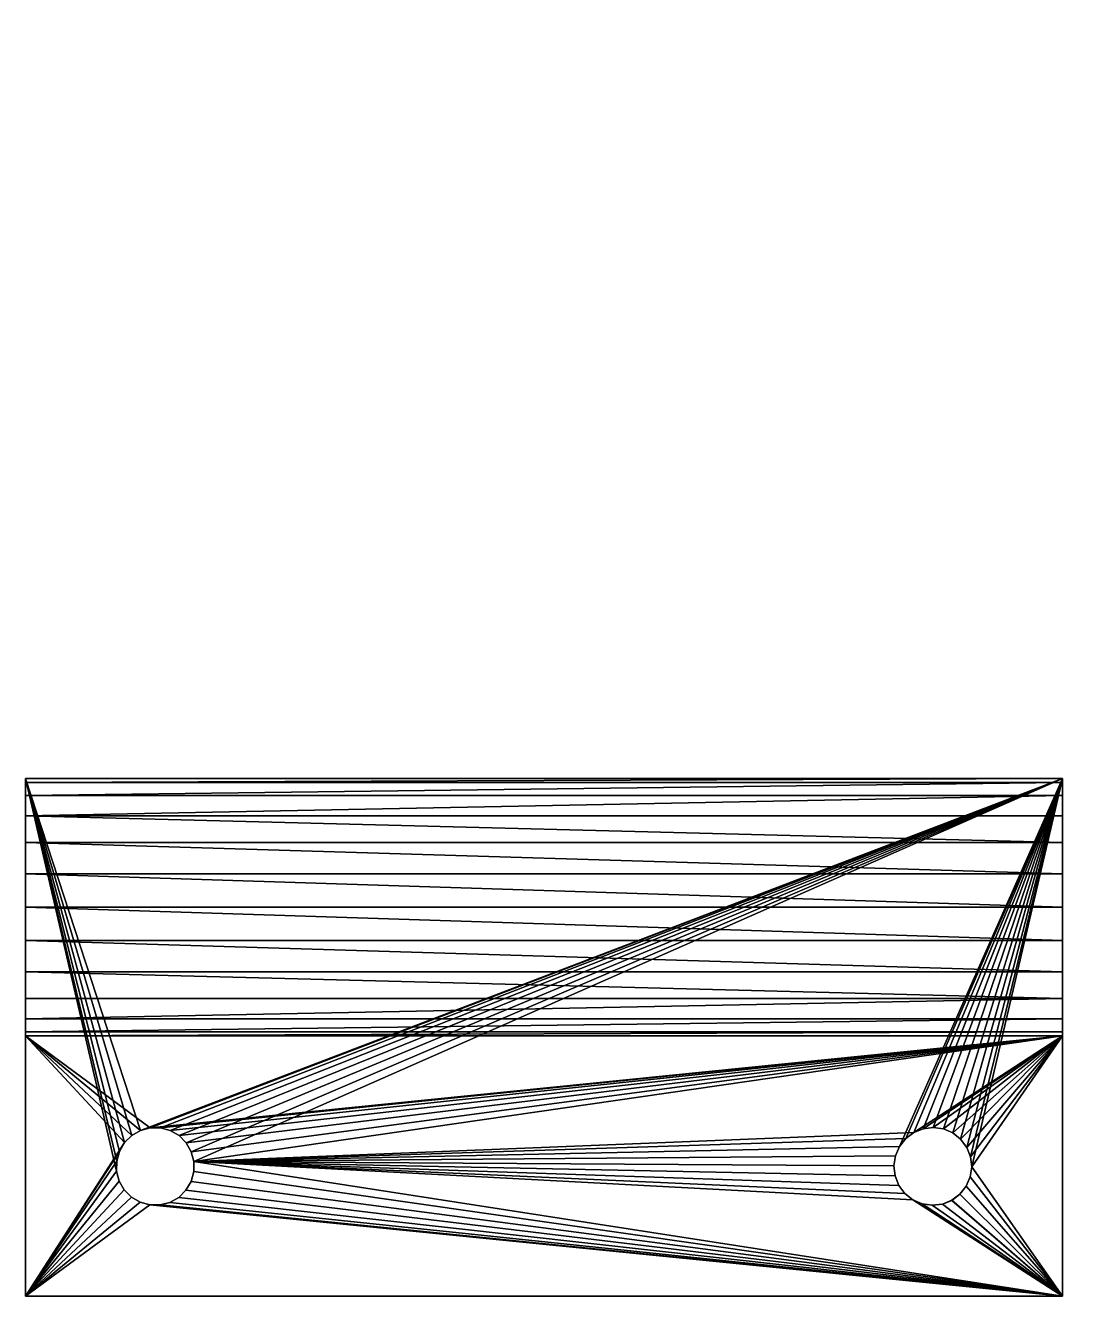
# Model space of a CAD drawing. Header units: metres. Extents: x 0 to 683, y 0 to 667.
# Drawn here: x 244 to 284.5, y 284.4 to 333.81 of the extents above; entities that cross this region are included whole.
import ezdxf

# ---------------------------------------------------------------- set-up
doc = ezdxf.new("R2010")
doc.units = ezdxf.units.M

msp = doc.modelspace()

# ---------------------------------------------------------------- meshes
at = {"layer": 'Extruder Support'}
mesh = msp.add_polyface(dxfattribs=at)
corners = [(244, 304.605, -1.292), (284, 304.768, 0), (244, 304.768, 0), (284, 304.605, -1.292)]
mesh.append_faces([[corners[k] for k in face] for face in [(0, 1, 2), (1, 0, 3)]], dxfattribs={"vtx0": -1})
mesh = msp.add_polyface(dxfattribs=at)
corners = [(284, 304.768, -10), (244, 304.768, 0), (284, 304.768, 0), (244, 304.768, -10)]
mesh.append_faces([[corners[k] for k in face] for face in [(0, 1, 2), (1, 0, 3)]], dxfattribs={"vtx0": -1})
mesh = msp.add_polyface(dxfattribs=at)
corners = [(244, 304.768, -10), (244, 304.605, -1.292), (244, 304.768, 0), (244, 304.113, -2.498), (244, 303.324, -3.534), (244, 302.293, -4.329), (244, 301.091, -4.829), (244, 284.8, -10), (244, 299.8, -5), (244, 298.509, -4.829), (244, 297.307, -4.329), (244, 296.276, -3.534), (244, 295.487, -2.498), (244, 294.995, -1.292), (244, 294.832, 0), (244, 284.8, 0)]
mesh.append_faces([[corners[k] for k in face] for face in [(0, 1, 2), (14, 7, 15)]], dxfattribs={"vtx0": -1})
mesh.append_faces([[corners[k] for k in face] for face in [(1, 0, 3), (3, 0, 4), (4, 0, 5), (5, 0, 6), (6, 7, 8), (8, 7, 9), (9, 7, 10), (10, 7, 11), (11, 7, 12), (12, 7, 13), (13, 7, 14)]], dxfattribs={"vtx0": -1, "vtx1": -1})
mesh.append_faces([[corners[k] for k in face] for face in [(6, 0, 7)]], dxfattribs={"vtx0": -1, "vtx2": -1})
mesh = msp.add_polyface(dxfattribs=at)
corners = [(244, 304.768, -10), (247.514, 290.002, -10), (247.512, 289.61, -10), (247.616, 290.38, -10), (247.814, 290.718, -10), (248.092, 290.994, -10), (248.432, 291.188, -10), (284, 304.768, -10), (248.81, 291.288, -10), (249.202, 291.286, -10), (249.58, 291.183, -10), (249.918, 290.986, -10), (250.194, 290.708, -10), (250.388, 290.368, -10), (250.488, 289.99, -10), (277.711, 290.566, -10), (277.556, 290.207, -10), (277.5, 289.819, -10), (277.953, 290.874, -10), (278.267, 291.108, -10), (278.63, 291.254, -10), (279.019, 291.3, -10), (279.407, 291.244, -10), (279.766, 291.089, -10), (280.074, 290.847, -10), (280.308, 290.533, -10), (280.454, 290.17, -10), (280.5, 289.781, -10), (284, 284.8, -10), (244, 284.8, -10), (248.798, 288.314, -10), (248.42, 288.416, -10), (248.082, 288.614, -10), (247.806, 288.892, -10), (247.612, 289.232, -10), (249.19, 288.312, -10), (249.568, 288.412, -10), (249.908, 288.606, -10), (250.186, 288.882, -10), (250.383, 289.22, -10), (250.486, 289.598, -10), (278.234, 288.511, -10), (277.926, 288.753, -10), (277.692, 289.067, -10), (277.546, 289.43, -10), (278.593, 288.356, -10), (278.981, 288.3, -10), (279.37, 288.346, -10), (279.733, 288.491, -10), (280.047, 288.726, -10), (280.289, 289.033, -10), (280.444, 289.393, -10)]
mesh.append_faces([[corners[k] for k in face] for face in [(1, 0, 3), (3, 0, 4), (4, 0, 5), (5, 0, 6), (6, 7, 8), (8, 7, 9), (9, 7, 10), (10, 7, 11), (11, 7, 12), (12, 7, 13), (13, 7, 14), (15, 7, 18), (18, 7, 19), (19, 7, 20), (20, 7, 21), (21, 7, 22), (22, 7, 23), (23, 7, 24), (24, 7, 25), (25, 7, 26), (26, 7, 27), (29, 30, 28), (30, 29, 31), (31, 29, 32), (32, 29, 33), (33, 29, 34), (34, 29, 2), (41, 14, 42), (42, 14, 43), (43, 14, 44), (44, 14, 17)]], dxfattribs={"vtx0": -1, "vtx1": -1})
mesh.append_faces([[corners[k] for k in face] for face in [(14, 7, 15), (28, 14, 41)]], dxfattribs={"vtx0": -1, "vtx1": -1, "vtx2": -1})
mesh.append_faces([[corners[k] for k in face] for face in [(0, 1, 2), (6, 0, 7), (14, 15, 16), (14, 16, 17), (27, 7, 28), (2, 29, 0), (28, 30, 35), (28, 35, 36), (28, 36, 37), (28, 37, 38), (28, 38, 39), (28, 39, 40), (28, 40, 14), (28, 41, 45), (28, 45, 46), (28, 46, 47), (28, 47, 48), (28, 48, 49), (28, 49, 50), (28, 50, 51), (28, 51, 27)]], dxfattribs={"vtx0": -1, "vtx2": -1})
mesh = msp.add_polyface(dxfattribs=at)
corners = [(244, 304.113, -2.498), (284, 304.605, -1.292), (244, 304.605, -1.292), (284, 304.113, -2.498)]
mesh.append_faces([[corners[k] for k in face] for face in [(0, 1, 2), (1, 0, 3)]], dxfattribs={"vtx0": -1})
mesh = msp.add_polyface(dxfattribs=at)
corners = [(284, 304.768, -10), (284, 301.091, -4.829), (284, 284.8, -10), (284, 302.293, -4.329), (284, 303.324, -3.534), (284, 304.113, -2.498), (284, 304.605, -1.292), (284, 304.768, 0), (284, 299.8, -5), (284, 298.509, -4.829), (284, 297.307, -4.329), (284, 296.276, -3.534), (284, 295.487, -2.498), (284, 294.995, -1.292), (284, 294.832, 0), (284, 284.8, 0)]
mesh.append_faces([[corners[k] for k in face] for face in [(6, 0, 7), (2, 14, 15)]], dxfattribs={"vtx0": -1})
mesh.append_faces([[corners[k] for k in face] for face in [(0, 1, 2), (1, 0, 3), (3, 0, 4), (4, 0, 5), (5, 0, 6)]], dxfattribs={"vtx0": -1, "vtx1": -1})
mesh.append_faces([[corners[k] for k in face] for face in [(2, 1, 8), (2, 8, 9), (2, 9, 10), (2, 10, 11), (2, 11, 12), (2, 12, 13), (2, 13, 14)]], dxfattribs={"vtx0": -1, "vtx2": -1})
mesh = msp.add_polyface(dxfattribs=at)
corners = [(244, 303.324, -3.534), (284, 304.113, -2.498), (244, 304.113, -2.498), (284, 303.324, -3.534)]
mesh.append_faces([[corners[k] for k in face] for face in [(0, 1, 2), (1, 0, 3)]], dxfattribs={"vtx0": -1})
mesh = msp.add_polyface(dxfattribs=at)
corners = [(284, 302.293, -4.329), (244, 303.324, -3.534), (244, 302.293, -4.329), (284, 303.324, -3.534)]
mesh.append_faces([[corners[k] for k in face] for face in [(0, 1, 2), (1, 0, 3)]], dxfattribs={"vtx0": -1})
mesh = msp.add_polyface(dxfattribs=at)
corners = [(284, 301.091, -4.829), (244, 302.293, -4.329), (244, 301.091, -4.829), (284, 302.293, -4.329)]
mesh.append_faces([[corners[k] for k in face] for face in [(0, 1, 2), (1, 0, 3)]], dxfattribs={"vtx0": -1})
mesh = msp.add_polyface(dxfattribs=at)
corners = [(284, 299.8, -5), (244, 301.091, -4.829), (244, 299.8, -5), (284, 301.091, -4.829)]
mesh.append_faces([[corners[k] for k in face] for face in [(0, 1, 2), (1, 0, 3)]], dxfattribs={"vtx0": -1})
mesh = msp.add_polyface(dxfattribs=at)
corners = [(284, 298.509, -4.829), (244, 299.8, -5), (244, 298.509, -4.829), (284, 299.8, -5)]
mesh.append_faces([[corners[k] for k in face] for face in [(0, 1, 2), (1, 0, 3)]], dxfattribs={"vtx0": -1})
mesh = msp.add_polyface(dxfattribs=at)
corners = [(284, 297.307, -4.329), (244, 298.509, -4.829), (244, 297.307, -4.329), (284, 298.509, -4.829)]
mesh.append_faces([[corners[k] for k in face] for face in [(0, 1, 2), (1, 0, 3)]], dxfattribs={"vtx0": -1})
mesh = msp.add_polyface(dxfattribs=at)
corners = [(284, 296.276, -3.534), (244, 297.307, -4.329), (244, 296.276, -3.534), (284, 297.307, -4.329)]
mesh.append_faces([[corners[k] for k in face] for face in [(0, 1, 2), (1, 0, 3)]], dxfattribs={"vtx0": -1})
mesh = msp.add_polyface(dxfattribs=at)
corners = [(284, 296.276, -3.534), (244, 295.487, -2.498), (284, 295.487, -2.498), (244, 296.276, -3.534)]
mesh.append_faces([[corners[k] for k in face] for face in [(0, 1, 2), (1, 0, 3)]], dxfattribs={"vtx0": -1})
mesh = msp.add_polyface(dxfattribs=at)
corners = [(284, 295.487, -2.498), (244, 294.995, -1.292), (284, 294.995, -1.292), (244, 295.487, -2.498)]
mesh.append_faces([[corners[k] for k in face] for face in [(0, 1, 2), (1, 0, 3)]], dxfattribs={"vtx0": -1})
mesh = msp.add_polyface(dxfattribs=at)
corners = [(284, 294.995, -1.292), (244, 294.832, 0), (284, 294.832, 0), (244, 294.995, -1.292)]
mesh.append_faces([[corners[k] for k in face] for face in [(0, 1, 2), (1, 0, 3)]], dxfattribs={"vtx0": -1})
mesh = msp.add_polyface(dxfattribs=at)
corners = [(244, 284.8, 0), (247.612, 289.232, 0), (247.512, 289.61, 0), (247.806, 288.892, 0), (248.082, 288.614, 0), (248.42, 288.417, 0), (248.798, 288.314, 0), (284, 284.8, 0), (249.19, 288.312, 0), (249.568, 288.412, 0), (249.908, 288.606, 0), (250.186, 288.882, 0), (250.383, 289.22, 0), (250.486, 289.598, 0), (250.488, 289.99, 0), (278.234, 288.511, 0), (277.926, 288.753, 0), (277.692, 289.067, 0), (277.546, 289.43, 0), (277.5, 289.819, 0), (278.593, 288.356, 0), (278.981, 288.3, 0), (279.37, 288.346, 0), (279.733, 288.492, 0), (280.047, 288.726, 0), (280.289, 289.034, 0), (280.444, 289.393, 0), (280.5, 289.781, 0), (284, 294.832, 0), (244, 294.832, 0), (248.81, 291.288, 0), (248.432, 291.188, 0), (248.092, 290.994, 0), (247.814, 290.718, 0), (247.616, 290.38, 0), (247.514, 290.002, 0), (249.202, 291.286, 0), (249.58, 291.183, 0), (249.918, 290.986, 0), (250.194, 290.708, 0), (250.388, 290.368, 0), (278.267, 291.108, 0), (277.953, 290.874, 0), (277.711, 290.566, 0), (277.556, 290.207, 0), (278.63, 291.254, 0), (279.019, 291.3, 0), (279.407, 291.244, 0), (279.766, 291.089, 0), (280.074, 290.847, 0), (280.308, 290.533, 0), (280.454, 290.17, 0)]
mesh.append_faces([[corners[k] for k in face] for face in [(1, 0, 3), (3, 0, 4), (4, 0, 5), (5, 0, 6), (6, 7, 8), (8, 7, 9), (9, 7, 10), (10, 7, 11), (11, 7, 12), (12, 7, 13), (13, 7, 14), (15, 7, 20), (20, 7, 21), (21, 7, 22), (22, 7, 23), (23, 7, 24), (24, 7, 25), (25, 7, 26), (26, 7, 27), (29, 30, 28), (30, 29, 31), (31, 29, 32), (32, 29, 33), (33, 0, 34), (34, 0, 35), (35, 0, 2), (41, 14, 42), (42, 14, 43), (43, 14, 44), (44, 14, 19)]], dxfattribs={"vtx0": -1, "vtx1": -1})
mesh.append_faces([[corners[k] for k in face] for face in [(14, 7, 15), (28, 14, 41)]], dxfattribs={"vtx0": -1, "vtx1": -1, "vtx2": -1})
mesh.append_faces([[corners[k] for k in face] for face in [(0, 1, 2), (6, 0, 7), (14, 15, 16), (14, 16, 17), (14, 17, 18), (14, 18, 19), (27, 7, 28), (33, 29, 0), (28, 30, 36), (28, 36, 37), (28, 37, 38), (28, 38, 39), (28, 39, 40), (28, 40, 14), (28, 41, 45), (28, 45, 46), (28, 46, 47), (28, 47, 48), (28, 48, 49), (28, 49, 50), (28, 50, 51), (28, 51, 27)]], dxfattribs={"vtx0": -1, "vtx2": -1})
mesh = msp.add_polyface(dxfattribs=at)
corners = [(248.092, 290.994, -10), (248.432, 291.188, 0), (248.092, 290.994, 0), (248.432, 291.188, -10)]
mesh.append_faces([[corners[k] for k in face] for face in [(0, 1, 2), (1, 0, 3)]], dxfattribs={"vtx0": -1})
mesh = msp.add_polyface(dxfattribs=at)
corners = [(248.432, 291.188, -10), (248.81, 291.288, 0), (248.432, 291.188, 0), (248.81, 291.288, -10)]
mesh.append_faces([[corners[k] for k in face] for face in [(0, 1, 2), (1, 0, 3)]], dxfattribs={"vtx0": -1})
mesh = msp.add_polyface(dxfattribs=at)
corners = [(248.81, 291.288, -10), (249.202, 291.286, 0), (248.81, 291.288, 0), (249.202, 291.286, -10)]
mesh.append_faces([[corners[k] for k in face] for face in [(0, 1, 2), (1, 0, 3)]], dxfattribs={"vtx0": -1})
mesh = msp.add_polyface(dxfattribs=at)
corners = [(249.202, 291.286, 0), (249.58, 291.183, -10), (249.58, 291.183, 0), (249.202, 291.286, -10)]
mesh.append_faces([[corners[k] for k in face] for face in [(0, 1, 2), (1, 0, 3)]], dxfattribs={"vtx0": -1})
mesh = msp.add_polyface(dxfattribs=at)
corners = [(249.58, 291.183, 0), (249.918, 290.986, -10), (249.918, 290.986, 0), (249.58, 291.183, -10)]
mesh.append_faces([[corners[k] for k in face] for face in [(0, 1, 2), (1, 0, 3)]], dxfattribs={"vtx0": -1})
mesh = msp.add_polyface(dxfattribs=at)
corners = [(277.953, 290.874, -10), (278.267, 291.108, 0), (277.953, 290.874, 0), (278.267, 291.108, -10)]
mesh.append_faces([[corners[k] for k in face] for face in [(0, 1, 2), (1, 0, 3)]], dxfattribs={"vtx0": -1})
mesh = msp.add_polyface(dxfattribs=at)
corners = [(278.267, 291.108, -10), (278.63, 291.254, 0), (278.267, 291.108, 0), (278.63, 291.254, -10)]
mesh.append_faces([[corners[k] for k in face] for face in [(0, 1, 2), (1, 0, 3)]], dxfattribs={"vtx0": -1})
mesh = msp.add_polyface(dxfattribs=at)
corners = [(278.63, 291.254, -10), (279.019, 291.3, 0), (278.63, 291.254, 0), (279.019, 291.3, -10)]
mesh.append_faces([[corners[k] for k in face] for face in [(0, 1, 2), (1, 0, 3)]], dxfattribs={"vtx0": -1})
mesh = msp.add_polyface(dxfattribs=at)
corners = [(279.019, 291.3, -10), (279.407, 291.244, 0), (279.019, 291.3, 0), (279.407, 291.244, -10)]
mesh.append_faces([[corners[k] for k in face] for face in [(0, 1, 2), (1, 0, 3)]], dxfattribs={"vtx0": -1})
mesh = msp.add_polyface(dxfattribs=at)
corners = [(279.407, 291.244, 0), (279.766, 291.089, -10), (279.766, 291.089, 0), (279.407, 291.244, -10)]
mesh.append_faces([[corners[k] for k in face] for face in [(0, 1, 2), (1, 0, 3)]], dxfattribs={"vtx0": -1})
mesh = msp.add_polyface(dxfattribs=at)
corners = [(279.766, 291.089, 0), (280.074, 290.847, -10), (280.074, 290.847, 0), (279.766, 291.089, -10)]
mesh.append_faces([[corners[k] for k in face] for face in [(0, 1, 2), (1, 0, 3)]], dxfattribs={"vtx0": -1})
mesh = msp.add_polyface(dxfattribs=at)
corners = [(247.616, 290.38, 0), (247.814, 290.718, -10), (247.814, 290.718, 0), (247.616, 290.38, -10)]
mesh.append_faces([[corners[k] for k in face] for face in [(0, 1, 2), (1, 0, 3)]], dxfattribs={"vtx0": -1})
mesh = msp.add_polyface(dxfattribs=at)
corners = [(247.814, 290.718, -10), (248.092, 290.994, 0), (247.814, 290.718, 0), (248.092, 290.994, -10)]
mesh.append_faces([[corners[k] for k in face] for face in [(0, 1, 2), (1, 0, 3)]], dxfattribs={"vtx0": -1})
mesh = msp.add_polyface(dxfattribs=at)
corners = [(249.918, 290.986, -10), (250.194, 290.708, 0), (249.918, 290.986, 0), (250.194, 290.708, -10)]
mesh.append_faces([[corners[k] for k in face] for face in [(0, 1, 2), (1, 0, 3)]], dxfattribs={"vtx0": -1})
mesh = msp.add_polyface(dxfattribs=at)
corners = [(250.194, 290.708, -10), (250.388, 290.368, 0), (250.194, 290.708, 0), (250.388, 290.368, -10)]
mesh.append_faces([[corners[k] for k in face] for face in [(0, 1, 2), (1, 0, 3)]], dxfattribs={"vtx0": -1})
mesh = msp.add_polyface(dxfattribs=at)
corners = [(277.556, 290.207, 0), (277.711, 290.566, -10), (277.711, 290.566, 0), (277.556, 290.207, -10)]
mesh.append_faces([[corners[k] for k in face] for face in [(0, 1, 2), (1, 0, 3)]], dxfattribs={"vtx0": -1})
mesh = msp.add_polyface(dxfattribs=at)
corners = [(277.711, 290.566, 0), (277.953, 290.874, -10), (277.953, 290.874, 0), (277.711, 290.566, -10)]
mesh.append_faces([[corners[k] for k in face] for face in [(0, 1, 2), (1, 0, 3)]], dxfattribs={"vtx0": -1})
mesh = msp.add_polyface(dxfattribs=at)
corners = [(280.074, 290.847, -10), (280.308, 290.533, 0), (280.074, 290.847, 0), (280.308, 290.533, -10)]
mesh.append_faces([[corners[k] for k in face] for face in [(0, 1, 2), (1, 0, 3)]], dxfattribs={"vtx0": -1})
mesh = msp.add_polyface(dxfattribs=at)
corners = [(280.308, 290.533, -10), (280.454, 290.17, 0), (280.308, 290.533, 0), (280.454, 290.17, -10)]
mesh.append_faces([[corners[k] for k in face] for face in [(0, 1, 2), (1, 0, 3)]], dxfattribs={"vtx0": -1})
mesh = msp.add_polyface(dxfattribs=at)
corners = [(247.514, 290.002, 0), (247.616, 290.38, -10), (247.616, 290.38, 0), (247.514, 290.002, -10)]
mesh.append_faces([[corners[k] for k in face] for face in [(0, 1, 2), (1, 0, 3)]], dxfattribs={"vtx0": -1})
mesh = msp.add_polyface(dxfattribs=at)
corners = [(250.388, 290.368, -10), (250.488, 289.99, 0), (250.388, 290.368, 0), (250.488, 289.99, -10)]
mesh.append_faces([[corners[k] for k in face] for face in [(0, 1, 2), (1, 0, 3)]], dxfattribs={"vtx0": -1})
mesh = msp.add_polyface(dxfattribs=at)
corners = [(277.5, 289.819, 0), (277.556, 290.207, -10), (277.556, 290.207, 0), (277.5, 289.819, -10)]
mesh.append_faces([[corners[k] for k in face] for face in [(0, 1, 2), (1, 0, 3)]], dxfattribs={"vtx0": -1})
mesh = msp.add_polyface(dxfattribs=at)
corners = [(280.454, 290.17, -10), (280.5, 289.781, 0), (280.454, 290.17, 0), (280.5, 289.781, -10)]
mesh.append_faces([[corners[k] for k in face] for face in [(0, 1, 2), (1, 0, 3)]], dxfattribs={"vtx0": -1})
mesh = msp.add_polyface(dxfattribs=at)
corners = [(247.512, 289.61, 0), (247.514, 290.002, -10), (247.514, 290.002, 0), (247.512, 289.61, -10)]
mesh.append_faces([[corners[k] for k in face] for face in [(0, 1, 2), (1, 0, 3)]], dxfattribs={"vtx0": -1})
mesh = msp.add_polyface(dxfattribs=at)
corners = [(247.612, 289.232, 0), (247.512, 289.61, -10), (247.512, 289.61, 0), (247.612, 289.232, -10)]
mesh.append_faces([[corners[k] for k in face] for face in [(0, 1, 2), (1, 0, 3)]], dxfattribs={"vtx0": -1})
mesh = msp.add_polyface(dxfattribs=at)
corners = [(250.486, 289.598, -10), (250.383, 289.22, 0), (250.486, 289.598, 0), (250.383, 289.22, -10)]
mesh.append_faces([[corners[k] for k in face] for face in [(0, 1, 2), (1, 0, 3)]], dxfattribs={"vtx0": -1})
mesh = msp.add_polyface(dxfattribs=at)
corners = [(250.488, 289.99, -10), (250.486, 289.598, 0), (250.488, 289.99, 0), (250.486, 289.598, -10)]
mesh.append_faces([[corners[k] for k in face] for face in [(0, 1, 2), (1, 0, 3)]], dxfattribs={"vtx0": -1})
mesh = msp.add_polyface(dxfattribs=at)
corners = [(277.546, 289.43, 0), (277.5, 289.819, -10), (277.5, 289.819, 0), (277.546, 289.43, -10)]
mesh.append_faces([[corners[k] for k in face] for face in [(0, 1, 2), (1, 0, 3)]], dxfattribs={"vtx0": -1})
mesh = msp.add_polyface(dxfattribs=at)
corners = [(280.5, 289.781, -10), (280.444, 289.393, 0), (280.5, 289.781, 0), (280.444, 289.393, -10)]
mesh.append_faces([[corners[k] for k in face] for face in [(0, 1, 2), (1, 0, 3)]], dxfattribs={"vtx0": -1})
mesh = msp.add_polyface(dxfattribs=at)
corners = [(247.806, 288.892, 0), (247.612, 289.232, -10), (247.612, 289.232, 0), (247.806, 288.892, -10)]
mesh.append_faces([[corners[k] for k in face] for face in [(0, 1, 2), (1, 0, 3)]], dxfattribs={"vtx0": -1})
mesh = msp.add_polyface(dxfattribs=at)
corners = [(250.383, 289.22, -10), (250.186, 288.882, 0), (250.383, 289.22, 0), (250.186, 288.882, -10)]
mesh.append_faces([[corners[k] for k in face] for face in [(0, 1, 2), (1, 0, 3)]], dxfattribs={"vtx0": -1})
mesh = msp.add_polyface(dxfattribs=at)
corners = [(277.692, 289.067, 0), (277.546, 289.43, -10), (277.546, 289.43, 0), (277.692, 289.067, -10)]
mesh.append_faces([[corners[k] for k in face] for face in [(0, 1, 2), (1, 0, 3)]], dxfattribs={"vtx0": -1})
mesh = msp.add_polyface(dxfattribs=at)
corners = [(277.926, 288.753, 0), (277.692, 289.067, -10), (277.692, 289.067, 0), (277.926, 288.753, -10)]
mesh.append_faces([[corners[k] for k in face] for face in [(0, 1, 2), (1, 0, 3)]], dxfattribs={"vtx0": -1})
mesh = msp.add_polyface(dxfattribs=at)
corners = [(280.289, 289.033, -10), (280.047, 288.726, 0), (280.289, 289.034, 0), (280.047, 288.726, -10)]
mesh.append_faces([[corners[k] for k in face] for face in [(0, 1, 2), (1, 0, 3)]], dxfattribs={"vtx0": -1})
mesh = msp.add_polyface(dxfattribs=at)
corners = [(280.444, 289.393, -10), (280.289, 289.034, 0), (280.444, 289.393, 0), (280.289, 289.033, -10)]
mesh.append_faces([[corners[k] for k in face] for face in [(0, 1, 2), (1, 0, 3)]], dxfattribs={"vtx0": -1})
mesh = msp.add_polyface(dxfattribs=at)
corners = [(248.082, 288.614, 0), (247.806, 288.892, -10), (247.806, 288.892, 0), (248.082, 288.614, -10)]
mesh.append_faces([[corners[k] for k in face] for face in [(0, 1, 2), (1, 0, 3)]], dxfattribs={"vtx0": -1})
mesh = msp.add_polyface(dxfattribs=at)
corners = [(248.42, 288.416, -10), (248.082, 288.614, 0), (248.42, 288.417, 0), (248.082, 288.614, -10)]
mesh.append_faces([[corners[k] for k in face] for face in [(0, 1, 2), (1, 0, 3)]], dxfattribs={"vtx0": -1})
mesh = msp.add_polyface(dxfattribs=at)
corners = [(249.908, 288.606, 0), (249.568, 288.412, -10), (249.568, 288.412, 0), (249.908, 288.606, -10)]
mesh.append_faces([[corners[k] for k in face] for face in [(0, 1, 2), (1, 0, 3)]], dxfattribs={"vtx0": -1})
mesh = msp.add_polyface(dxfattribs=at)
corners = [(250.186, 288.882, 0), (249.908, 288.606, -10), (249.908, 288.606, 0), (250.186, 288.882, -10)]
mesh.append_faces([[corners[k] for k in face] for face in [(0, 1, 2), (1, 0, 3)]], dxfattribs={"vtx0": -1})
mesh = msp.add_polyface(dxfattribs=at)
corners = [(278.234, 288.511, -10), (277.926, 288.753, 0), (278.234, 288.511, 0), (277.926, 288.753, -10)]
mesh.append_faces([[corners[k] for k in face] for face in [(0, 1, 2), (1, 0, 3)]], dxfattribs={"vtx0": -1})
mesh = msp.add_polyface(dxfattribs=at)
corners = [(280.047, 288.726, 0), (279.733, 288.491, -10), (279.733, 288.492, 0), (280.047, 288.726, -10)]
mesh.append_faces([[corners[k] for k in face] for face in [(0, 1, 2), (1, 0, 3)]], dxfattribs={"vtx0": -1})
mesh = msp.add_polyface(dxfattribs=at)
corners = [(248.798, 288.314, -10), (248.42, 288.417, 0), (248.798, 288.314, 0), (248.42, 288.416, -10)]
mesh.append_faces([[corners[k] for k in face] for face in [(0, 1, 2), (1, 0, 3)]], dxfattribs={"vtx0": -1})
mesh = msp.add_polyface(dxfattribs=at)
corners = [(249.19, 288.312, 0), (248.798, 288.314, -10), (248.798, 288.314, 0), (249.19, 288.312, -10)]
mesh.append_faces([[corners[k] for k in face] for face in [(0, 1, 2), (1, 0, 3)]], dxfattribs={"vtx0": -1})
mesh = msp.add_polyface(dxfattribs=at)
corners = [(249.568, 288.412, 0), (249.19, 288.312, -10), (249.19, 288.312, 0), (249.568, 288.412, -10)]
mesh.append_faces([[corners[k] for k in face] for face in [(0, 1, 2), (1, 0, 3)]], dxfattribs={"vtx0": -1})
mesh = msp.add_polyface(dxfattribs=at)
corners = [(278.593, 288.356, -10), (278.234, 288.511, 0), (278.593, 288.356, 0), (278.234, 288.511, -10)]
mesh.append_faces([[corners[k] for k in face] for face in [(0, 1, 2), (1, 0, 3)]], dxfattribs={"vtx0": -1})
mesh = msp.add_polyface(dxfattribs=at)
corners = [(278.981, 288.3, 0), (278.593, 288.356, -10), (278.593, 288.356, 0), (278.981, 288.3, -10)]
mesh.append_faces([[corners[k] for k in face] for face in [(0, 1, 2), (1, 0, 3)]], dxfattribs={"vtx0": -1})
mesh = msp.add_polyface(dxfattribs=at)
corners = [(279.37, 288.346, 0), (278.981, 288.3, -10), (278.981, 288.3, 0), (279.37, 288.346, -10)]
mesh.append_faces([[corners[k] for k in face] for face in [(0, 1, 2), (1, 0, 3)]], dxfattribs={"vtx0": -1})
mesh = msp.add_polyface(dxfattribs=at)
corners = [(279.733, 288.492, 0), (279.37, 288.346, -10), (279.37, 288.346, 0), (279.733, 288.491, -10)]
mesh.append_faces([[corners[k] for k in face] for face in [(0, 1, 2), (1, 0, 3)]], dxfattribs={"vtx0": -1})
mesh = msp.add_polyface(dxfattribs=at)
corners = [(244, 284.8, -10), (284, 284.8, 0), (244, 284.8, 0), (284, 284.8, -10)]
mesh.append_faces([[corners[k] for k in face] for face in [(0, 1, 2), (1, 0, 3)]], dxfattribs={"vtx0": -1})
at = {"layer": 'mesa'}
mesh = msp.add_polyface(dxfattribs=at)
corners = [(272.921, 666.5), (615.715, 616.5), (662.961, 666.5), (320.127, 616.5), (682.921, 666.5), (485.846, 236.224), (682.921, 640.228), (672.599, 664.735), (672.897, 666.006), (671.983, 663.584), (671.09, 662.632), (669.981, 661.944), (668.731, 661.566), (667.427, 661.525), (666.156, 661.822), (665.005, 662.438), (664.053, 663.331), (663.365, 664.44), (662.987, 665.69), (467.921, 313.522), (472.893, 257.029), (472.587, 258.298), (471.963, 259.444), (471.063, 260.39), (469.949, 261.07), (468.697, 261.439), (467.392, 261.472), (466.124, 261.166), (464.977, 260.541), (464.032, 259.642), (463.351, 258.528), (462.982, 257.276), (462.949, 255.971), (449.996, 236.224), (252.921, 640.228), (271.457, 662.964), (272.251, 664), (272.751, 665.206), (270.421, 662.17), (269.215, 661.67), (267.921, 661.5), (266.627, 661.67), (265.421, 662.17), (264.386, 662.964), (263.591, 664), (263.091, 665.206), (262.921, 666.5), (252.921, 666.5), (470.865, 252.459), (471.811, 253.358), (472.491, 254.472), (472.861, 255.724), (469.719, 251.834), (468.45, 251.528), (467.145, 251.561), (465.893, 251.93), (464.779, 252.61), (463.88, 253.556), (463.255, 254.702), (672.881, 666.5)]
mesh.append_faces([[corners[k] for k in face] for face in [(4, 5, 6), (34, 46, 47)]], dxfattribs={"vtx0": -1})
mesh.append_faces([[corners[k] for k in face] for face in [(0, 1, 2), (1, 0, 3), (7, 4, 8), (20, 19, 21), (21, 19, 22), (22, 19, 23), (23, 19, 24), (24, 19, 25), (25, 19, 26), (26, 3, 27), (27, 3, 28), (28, 3, 29), (29, 3, 30), (30, 3, 31), (31, 3, 32), (33, 3, 34), (35, 3, 36), (36, 3, 37), (37, 3, 0), (5, 48, 33), (48, 5, 49), (49, 5, 50), (50, 5, 51), (51, 5, 20)]], dxfattribs={"vtx0": -1, "vtx1": -1})
mesh.append_faces([[corners[k] for k in face] for face in [(5, 4, 7), (5, 2, 1), (5, 19, 20), (32, 3, 33), (34, 3, 35)]], dxfattribs={"vtx0": -1, "vtx1": -1, "vtx2": -1})
mesh.append_faces([[corners[k] for k in face] for face in [(5, 7, 9), (5, 9, 10), (5, 10, 11), (5, 11, 12), (5, 12, 13), (5, 13, 14), (5, 14, 15), (5, 15, 16), (5, 16, 17), (5, 17, 18), (5, 18, 2), (5, 1, 19), (26, 19, 3), (34, 35, 38), (34, 38, 39), (34, 39, 40), (34, 40, 41), (34, 41, 42), (34, 42, 43), (34, 43, 44), (34, 44, 45), (34, 45, 46), (33, 48, 52), (33, 52, 53), (33, 53, 54), (33, 54, 55), (33, 55, 56), (33, 56, 57), (33, 57, 58), (33, 58, 32)]], dxfattribs={"vtx0": -1, "vtx2": -1})
mesh.append_faces([[corners[k] for k in face] for face in [(59, 8, 4)]], dxfattribs={"vtx1": -1})
mesh = msp.add_polyface(dxfattribs=at)
corners = [(485.846, 236.224, -10), (472.861, 255.724, -10), (472.893, 257.029, -10), (472.491, 254.472, -10), (471.811, 253.358, -10), (470.865, 252.459, -10), (449.996, 236.224, -10), (469.719, 251.834, -10), (468.45, 251.528, -10), (467.145, 251.561, -10), (465.893, 251.93, -10), (464.779, 252.61, -10), (463.88, 253.556, -10), (463.255, 254.702, -10), (462.949, 255.971, -10), (682.921, 666.5, -10), (682.921, 640.228, -10), (672.599, 664.735, -10), (672.897, 666.006, -10), (671.983, 663.584, -10), (671.09, 662.632, -10), (669.981, 661.944, -10), (668.731, 661.566, -10), (667.427, 661.525, -10), (666.156, 661.822, -10), (665.005, 662.438, -10), (664.053, 663.331, -10), (663.365, 664.44, -10), (662.987, 665.69, -10), (662.961, 666.5, -10), (615.715, 616.5, -10), (467.921, 313.522, -10), (472.587, 258.298, -10), (471.963, 259.444, -10), (471.063, 260.39, -10), (469.949, 261.07, -10), (468.697, 261.439, -10), (467.392, 261.472, -10), (320.127, 616.5, -10), (466.124, 261.166, -10), (464.977, 260.541, -10), (464.032, 259.642, -10), (463.351, 258.528, -10), (462.982, 257.276, -10), (252.921, 640.228, -10), (271.457, 662.964, -10), (272.251, 664, -10), (272.751, 665.206, -10), (272.921, 666.5, -10), (270.421, 662.17, -10), (269.215, 661.67, -10), (267.921, 661.5, -10), (266.627, 661.67, -10), (265.421, 662.17, -10), (264.386, 662.964, -10), (263.591, 664, -10), (263.091, 665.206, -10), (262.921, 666.5, -10), (252.921, 666.5, -10), (672.881, 666.5, -10)]
mesh.append_faces([[corners[k] for k in face] for face in [(0, 15, 16), (57, 44, 58)]], dxfattribs={"vtx0": -1})
mesh.append_faces([[corners[k] for k in face] for face in [(1, 0, 3), (3, 0, 4), (4, 0, 5), (5, 6, 7), (7, 6, 8), (8, 6, 9), (9, 6, 10), (10, 6, 11), (11, 6, 12), (12, 6, 13), (13, 6, 14), (17, 0, 19), (19, 0, 20), (20, 0, 21), (21, 0, 22), (22, 0, 23), (23, 0, 24), (24, 0, 25), (25, 0, 26), (26, 0, 27), (27, 0, 28), (28, 0, 29), (30, 0, 31), (31, 37, 38), (45, 44, 49), (49, 44, 50), (50, 44, 51), (51, 44, 52), (52, 44, 53), (53, 44, 54), (54, 44, 55), (55, 44, 56), (56, 44, 57)]], dxfattribs={"vtx0": -1, "vtx1": -1})
mesh.append_faces([[corners[k] for k in face] for face in [(15, 0, 17), (29, 0, 30), (31, 0, 2), (38, 14, 6), (38, 44, 45)]], dxfattribs={"vtx0": -1, "vtx1": -1, "vtx2": -1})
mesh.append_faces([[corners[k] for k in face] for face in [(0, 1, 2), (5, 0, 6), (15, 17, 18), (31, 2, 32), (31, 32, 33), (31, 33, 34), (31, 34, 35), (31, 35, 36), (31, 36, 37), (38, 37, 39), (38, 39, 40), (38, 40, 41), (38, 41, 42), (38, 42, 43), (38, 43, 14), (38, 6, 44), (38, 45, 46), (38, 46, 47), (38, 47, 48), (30, 48, 29), (48, 30, 38)]], dxfattribs={"vtx0": -1, "vtx2": -1})
mesh.append_faces([[corners[k] for k in face] for face in [(59, 15, 18)]], dxfattribs={"vtx1": -1})
mesh = msp.add_polyface(dxfattribs=at)
corners = [(449.996, 236.224, -10), (252.921, 640.228), (252.921, 640.228, -10), (449.996, 236.224)]
mesh.append_faces([[corners[k] for k in face] for face in [(0, 1, 2), (1, 0, 3)]], dxfattribs={"vtx0": -1})

doc.saveas('drawing.dxf')
